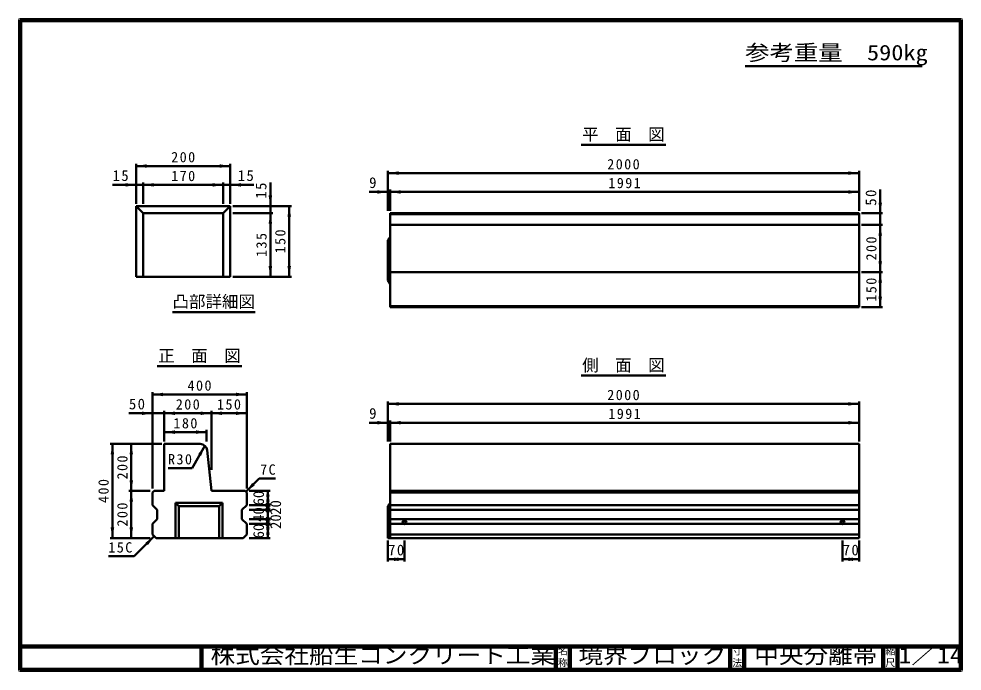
# Model space of a CAD drawing. Units: millimetres, scale not verified. Extents: x 100 to 4105, y 100 to 2870.
import ezdxf
from ezdxf.enums import TextEntityAlignment as Align

# ---------------------------------------------------------------- set-up
doc = ezdxf.new("R2010")
doc.units = ezdxf.units.MM
doc.header["$LTSCALE"] = 5
doc.layers.add('V-nasSTD', color=7, linetype='Continuous', lineweight=50)
doc.styles.add('ＭＳ ゴシック', font='')
doc.styles.get('ＭＳ ゴシック').set_extended_font_data('MS Gothic')

msp = doc.modelspace()

# ---------------------------------------------------------------- hatches: boundary and pattern name
at = {"layer": 'V-nasSTD'}
for points in [[(642.832, 2252.488), (597.832, 2244.988), (642.832, 2237.488)], [(952.832, 2237.488), (997.832, 2244.988), (952.832, 2252.488)], [(1712.26, 2207.5), (1667.26, 2215), (1712.26, 2222.5)], [(3622.26, 2222.5), (3667.26, 2215), (3622.26, 2207.5)], [(552.832, 2157.488), (597.832, 2164.988), (552.832, 2172.488)], [(672.832, 2172.488), (627.832, 2164.988), (672.832, 2157.488)], [(922.832, 2157.488), (967.832, 2164.988), (922.832, 2172.488)], [(1042.832, 2157.488), (997.832, 2164.988), (1042.832, 2172.488)], [(1622.26, 2127.5), (1667.26, 2135), (1622.26, 2142.5)], [(1721.26, 2142.5), (1676.26, 2135), (1721.26, 2127.5)], [(3622.26, 2142.5), (3667.26, 2135), (3622.26, 2127.5)], [(1160.332, 2119.988), (1167.832, 2074.988), (1175.332, 2119.988)], [(3764.76, 2090), (3757.26, 2045), (3749.76, 2090)], [(1175.332, 1999.988), (1167.832, 2044.988), (1160.332, 1999.988)], [(1255.332, 2029.988), (1247.832, 2074.988), (1240.332, 2029.988)], [(3749.76, 1950), (3757.26, 1995), (3764.76, 1950)], [(1160.332, 1819.988), (1167.832, 1774.988), (1175.332, 1819.988)], [(1240.332, 1819.988), (1247.832, 1774.988), (1255.332, 1819.988)], [(3764.76, 1840), (3757.26, 1795), (3749.76, 1840)], [(3749.76, 1750), (3757.26, 1795), (3764.76, 1750)], [(3764.76, 1690), (3757.26, 1645), (3749.76, 1690)], [(712.26, 1282.5), (667.26, 1275), (712.26, 1267.5)], [(1022.26, 1267.5), (1067.26, 1275), (1022.26, 1282.5)], [(1712.26, 1227.5), (1667.26, 1235), (1712.26, 1242.5)], [(3622.26, 1242.5), (3667.26, 1235), (3622.26, 1227.5)], [(622.26, 1187.5), (667.26, 1195), (622.26, 1202.5)], [(762.26, 1202.5), (717.26, 1195), (762.26, 1187.5)], [(872.26, 1187.5), (917.26, 1195), (872.26, 1202.5)], [(962.26, 1202.5), (917.26, 1195), (962.26, 1187.5)], [(1022.26, 1187.5), (1067.26, 1195), (1022.26, 1202.5)], [(1622.26, 1147.5), (1667.26, 1155), (1622.26, 1162.5)], [(1721.26, 1162.5), (1676.26, 1155), (1721.26, 1147.5)], [(3622.26, 1162.5), (3667.26, 1155), (3622.26, 1147.5)], [(762.26, 1122.5), (717.26, 1115), (762.26, 1107.5)], [(852.26, 1107.5), (897.26, 1115), (852.26, 1122.5)], [(504.76, 1020), (497.26, 1065), (489.76, 1020)], [(584.76, 1020), (577.26, 1065), (569.76, 1020)], [(874.236, 1014.522), (890.24, 1057.244), (861.245, 1022.022)], [(569.76, 910), (577.26, 865), (584.76, 910)], [(1090.276, 898.623), (1063.76, 861.5), (1100.883, 888.017)], [(584.76, 820), (577.26, 865), (569.76, 820)], [(1164.76, 820), (1157.26, 865), (1149.76, 820)], [(1149.76, 850), (1157.26, 805), (1164.76, 850)], [(1164.76, 680), (1157.26, 725), (1149.76, 680)], [(489.76, 710), (497.26, 665), (504.76, 710)], [(569.76, 710), (577.26, 665), (584.76, 710)], [(1149.76, 710), (1157.26, 665), (1164.76, 710)], [(648.243, 635.377), (674.76, 672.5), (637.637, 645.983)], [(1712.26, 582.5), (1667.26, 575), (1712.26, 567.5)], [(1692.26, 567.5), (1737.26, 575), (1692.26, 582.5)], [(3642.26, 567.5), (3597.26, 575), (3642.26, 582.5)], [(3622.26, 582.5), (3667.26, 575), (3622.26, 567.5)]]:
    msp.add_hatch(color=256, dxfattribs=at).paths.add_polyline_path(points)

# ---------------------------------------------------------------- linework, layer by layer
at = {"layer": 'V-nasSTD', "lineweight": 100}
for p, q in [((105, 2865), (105, 105)), ((4100, 2865), (105, 2865)), ((4100, 105), (4100, 2865)), ((105, 205), (4100, 205)), ((875, 205), (875, 105)), ((2380, 205), (2380, 105)), ((2440, 205), (2440, 105)), ((3120, 205), (3120, 105)), ((3180, 205), (3180, 105)), ((3770, 205), (3770, 105)), ((3830, 205), (3830, 105)), ((105, 105), (4100, 105))]:
    msp.add_line(p, q, dxfattribs=at)
at = {"layer": 'V-nasSTD'}
for p, q in [((3935, 2669.806), (3183.5, 2669.806)), ((2846.76, 2335), (2487.76, 2335)), ((597.832, 2254.988), (597.832, 2084.988)), ((597.832, 2244.988), (997.832, 2244.988)), ((997.832, 2254.988), (997.832, 2084.988)), ((1667.26, 2225), (1667.26, 2055)), ((3667.26, 2215), (1667.26, 2215)), ((3667.26, 2225), (3667.26, 2055)), ((597.832, 2164.988), (497.832, 2164.988)), ((597.832, 2164.988), (627.832, 2164.988)), ((627.832, 2174.988), (627.832, 2084.988)), ((627.832, 2164.988), (967.832, 2164.988)), ((967.832, 2174.988), (967.832, 2084.988)), ((967.832, 2164.988), (997.832, 2164.988)), ((997.832, 2164.988), (1097.832, 2164.988)), ((1167.832, 2074.988), (1167.832, 2174.988)), ((1667.26, 2135), (1587.26, 2135)), ((1667.26, 2135), (1676.26, 2135)), ((1676.26, 2145), (1676.26, 2055)), ((3667.26, 2135), (1676.26, 2135)), ((3757.26, 2045), (3757.26, 2145)), ((597.832, 2074.988), (597.832, 1774.988)), ((597.832, 2074.988), (997.832, 2074.988)), ((597.832, 2074.988), (627.832, 2044.988)), ((627.832, 2044.988), (967.832, 2044.988)), ((627.832, 2044.988), (627.832, 1774.988)), ((967.832, 2044.988), (997.832, 2074.988)), ((967.832, 2044.988), (967.832, 1774.988)), ((997.832, 2074.988), (997.832, 1774.988)), ((1257.832, 2074.988), (1007.832, 2074.988)), ((1177.832, 2044.988), (1007.832, 2044.988)), ((1167.832, 2074.988), (1167.832, 2044.988)), ((1167.832, 2044.988), (1167.832, 1774.988)), ((1247.832, 2074.988), (1247.832, 1774.988)), ((1676.26, 2045), (1676.26, 1645)), ((3667.26, 2045), (1676.26, 2045)), ((3667.26, 1645), (3667.26, 2045)), ((3677.26, 2045), (3767.26, 2045)), ((3757.26, 1995), (3757.26, 2045)), ((3667.26, 2040), (1676.26, 2040)), ((3667.26, 1995), (1676.26, 1995)), ((3677.26, 1995), (3767.26, 1995)), ((3757.26, 1995), (3757.26, 1795)), ((1667.26, 1930), (1676.26, 1945)), ((1667.26, 1930), (1667.26, 1760)), ((597.832, 1774.988), (997.832, 1774.988)), ((1257.832, 1774.988), (1007.832, 1774.988)), ((3667.26, 1795), (1676.26, 1795)), ((3677.26, 1795), (3767.26, 1795)), ((3757.26, 1795), (3757.26, 1645)), ((1667.26, 1760), (1676.26, 1745)), ((1676.26, 1650), (3667.26, 1650)), ((1676.26, 1645), (3667.26, 1645)), ((3677.26, 1645), (3767.26, 1645)), ((752.328, 1624.988), (1103.336, 1624.988)), ((687.76, 1395), (1046.76, 1395)), ((2846.76, 1355), (2487.76, 1355)), ((667.26, 1285), (667.26, 875)), ((1067.26, 1285), (1067.26, 875)), ((667.26, 1275), (1067.26, 1275)), ((1667.26, 1245), (1667.26, 1075)), ((3667.26, 1245), (3667.26, 1075)), ((717.26, 1205), (717.26, 1075)), ((917.26, 1205), (917.26, 955)), ((3667.26, 1235), (1667.26, 1235)), ((667.26, 1195), (567.26, 1195)), ((667.26, 1195), (717.26, 1195)), ((717.26, 1195), (917.26, 1195)), ((917.26, 1195), (1067.26, 1195)), ((1676.26, 1165), (1676.26, 1075)), ((897.26, 1125), (897.26, 1075)), ((1667.26, 1155), (1587.26, 1155)), ((1667.26, 1155), (1676.26, 1155)), ((3667.26, 1155), (1676.26, 1155)), ((717.26, 1115), (897.26, 1115)), ((487.26, 1065), (707.26, 1065)), ((497.26, 1065), (497.26, 665)), ((577.26, 1065), (577.26, 865)), ((717.26, 1065), (717.26, 865)), ((717.26, 1065), (870.11, 1065)), ((890.24, 1057.244), (835.24, 961.981)), ((1676.26, 1065), (1676.26, 665)), ((1676.26, 1065), (3667.26, 1065)), ((3667.26, 1065), (3667.26, 665)), ((899.961, 1037.985), (917.26, 865)), ((835.24, 961.981), (733.24, 961.981)), ((1063.76, 861.5), (1120.328, 918.069)), ((1120.328, 918.069), (1190.328, 918.069)), ((567.26, 865), (657.26, 865)), ((577.26, 865), (577.26, 665)), ((674.26, 865), (667.26, 858)), ((667.26, 805), (667.26, 858)), ((674.26, 865), (717.26, 865)), ((917.26, 865), (1060.26, 865)), ((1060.26, 865), (1067.26, 858)), ((1067.26, 858), (1067.26, 805)), ((1077.26, 865), (1167.26, 865)), ((1157.26, 865), (1157.26, 805)), ((1676.26, 865), (3667.26, 865)), ((1676.26, 858), (3667.26, 858)), ((667.26, 805), (687.26, 785)), ((764.76, 815), (764.76, 665)), ((764.76, 815), (964.76, 815)), ((764.76, 815), (779.76, 800)), ((949.76, 800), (964.76, 815)), ((964.76, 815), (964.76, 665)), ((1067.26, 805), (1047.26, 785)), ((1077.26, 805), (1167.26, 805)), ((1157.26, 805), (1157.26, 785)), ((1676.26, 815), (1667.26, 800)), ((1676.26, 805), (3667.26, 805)), ((687.26, 785), (687.26, 745)), ((779.76, 800), (949.76, 800)), ((779.76, 800), (779.76, 665)), ((949.76, 800), (949.76, 665)), ((1047.26, 785), (1047.26, 745)), ((1077.26, 785), (1167.26, 785)), ((1157.26, 785), (1157.26, 745)), ((1667.26, 800), (1667.26, 665)), ((1676.26, 785), (3667.26, 785)), ((687.26, 745), (667.26, 725)), ((667.26, 680), (667.26, 725)), ((1047.26, 745), (1067.26, 725)), ((1067.26, 725), (1067.26, 680)), ((1077.26, 745), (1167.26, 745)), ((1077.26, 725), (1167.26, 725)), ((1157.26, 745), (1157.26, 725)), ((1157.26, 725), (1157.26, 665)), ((1676.26, 745), (3667.26, 745)), ((1676.26, 725), (3667.26, 725)), ((487.26, 665), (657.26, 665)), ((674.76, 672.5), (589.907, 587.647)), ((667.26, 680), (682.26, 665)), ((682.26, 665), (1052.26, 665)), ((1052.26, 665), (1067.26, 680)), ((1077.26, 665), (1167.26, 665)), ((1667.26, 665), (1676.26, 665)), ((1667.26, 565), (1667.26, 655)), ((1676.26, 680), (3667.26, 680)), ((1676.26, 665), (3667.26, 665)), ((1737.26, 565), (1737.26, 655)), ((3597.26, 565), (3597.26, 655)), ((3667.26, 565), (3667.26, 655)), ((589.907, 587.647), (479.907, 587.647)), ((1667.26, 575), (1737.26, 575)), ((3667.26, 575), (3597.26, 575))]:
    msp.add_line(p, q, dxfattribs=at)
at = {"layer": 'V-nasSTD', "lineweight": 13}
msp.add_lwpolyline([(100, 100), (100, 2870), (4105, 2870), (4105, 100)], close=True, dxfattribs=at)
at = {"layer": 'V-nasSTD'}
for centre, radius in [((1157.26, 805), 7.5), ((1157.26, 785), 7.5), ((1157.26, 745), 7.5), ((1157.26, 725), 7.5), ((1737.26, 732.5), 8), ((1737.26, 732.5), 6), ((3597.26, 732.5), 8), ((3597.26, 732.5), 6)]:
    msp.add_circle(centre, radius, dxfattribs=at)
msp.add_arc((870.11, 1035), 30, 5.71059, 90, dxfattribs=at)

# ---------------------------------------------------------------- texts
at = {"layer": 'V-nasSTD', "style": 'ＭＳ ゴシック'}
for s, height, width, p in [('参考重量\u3000590kg', 65.98, 1.15, (3183.5, 2759.806)), ('株式会社船生コンクリート工業', 69.65, 1.1, (913.75, 202.5)), ('境界ブロック', 69.65, 1.1, (2476.25, 202.47)), ('中央分離帯', 69.65, 1.1, (3222.5, 202.508)), ('1／14', 69.65, 1.15, (3835, 202.582))]:
    msp.add_text(s, height=height, dxfattribs=dict(at, width=width)).set_placement(p, align=Align.TOP_LEFT)
for s, height, p in [('平\u3000面\u3000図', 51.32, (2491.752, 2405)), ('9', 45.82, (1587.26, 2197.5)), ('凸部詳細図', 51.32, (752.328, 1694.988)), ('正\u3000面\u3000図', 51.32, (691.76, 1465)), ('側\u3000面\u3000図', 51.32, (2491.752, 1425)), ('9', 45.82, (1587.26, 1217.5)), ('名', 30.79, (2388.982, 200.999)), ('寸', 30.79, (3128.982, 200.999)), ('縮', 30.79, (3778.982, 200.999)), ('称', 30.79, (2388.976, 151.01)), ('法', 30.79, (3128.976, 151.01)), ('尺', 30.79, (3778.976, 151.01))]:
    msp.add_text(s, height=height, dxfattribs=at).set_placement(p, align=Align.TOP_LEFT)
for s, p in [('60', (1094.76, 803.75)), ('20', (1167.26, 763.75)), ('40', (1094.76, 733.75)), ('20', (1167.26, 703.75)), ('60', (1094.76, 663.75))]:
    msp.add_text(s, height=45.82, rotation=90, dxfattribs=at).set_placement(p, align=Align.TOP_LEFT)
at = {"layer": 'V-nasSTD', "attachment_point": 1, "style": 'ＭＳ ゴシック'}
for s, insert, char_height in [('\\T1.2;200', (746.832, 2304.988), 43.99), ('\\T1.2;2000', (2598.26, 2275), 43.99), ('\\T1.19;15', (497.832, 2227.488), 45.82), ('\\T1.2;170', (746.832, 2224.988), 43.99), ('\\T1.19;15', (1029.332, 2227.488), 45.82), ('\\T1.2;1991', (2602.76, 2195), 43.99), ('\\T1.2;400', (816.26, 1335), 43.99), ('\\T1.2;2000', (2598.26, 1295), 43.99), ('\\T1.19;50', (567.26, 1257.5), 45.82), ('\\T1.2;200', (766.26, 1255), 43.99), ('\\T1.2;150', (941.26, 1255), 43.99), ('\\T1.2;1991', (2602.76, 1215), 43.99), ('\\T1.2;180', (756.26, 1175), 43.99), ('\\T1.2;R30', (733.24, 1021.981), 43.99), ('\\T1.2;7C', (1124.328, 978.069), 43.99), ('\\T1.2;15C', (479.907, 647.647), 43.99), ('\\T1.19;70', (1668.01, 637.5), 45.82), ('\\T1.19;70', (3598.01, 637.5), 45.82)]:
    msp.add_mtext(s, dxfattribs=dict(at, insert=insert, char_height=char_height))
at = {"layer": 'V-nasSTD', "attachment_point": 1, "rotation": 90, "style": 'ＭＳ ゴシック'}
for s, insert, char_height in [('\\T1.19;15', (1105.332, 2106.488), 45.82), ('\\T1.19;50', (3694.76, 2076.5), 45.82), ('\\T1.2;150', (1187.832, 1873.988), 43.99), ('\\T1.2;135', (1107.832, 1858.988), 43.99), ('\\T1.2;200', (3697.26, 1844), 43.99), ('\\T1.2;150', (3697.26, 1669), 43.99), ('\\T1.2;200', (517.26, 914), 43.99), ('\\T1.2;400', (437.26, 814), 43.99), ('\\T1.2;200', (517.26, 714), 43.99)]:
    msp.add_mtext(s, dxfattribs=dict(at, insert=insert, char_height=char_height))

doc.saveas('drawing.dxf')
